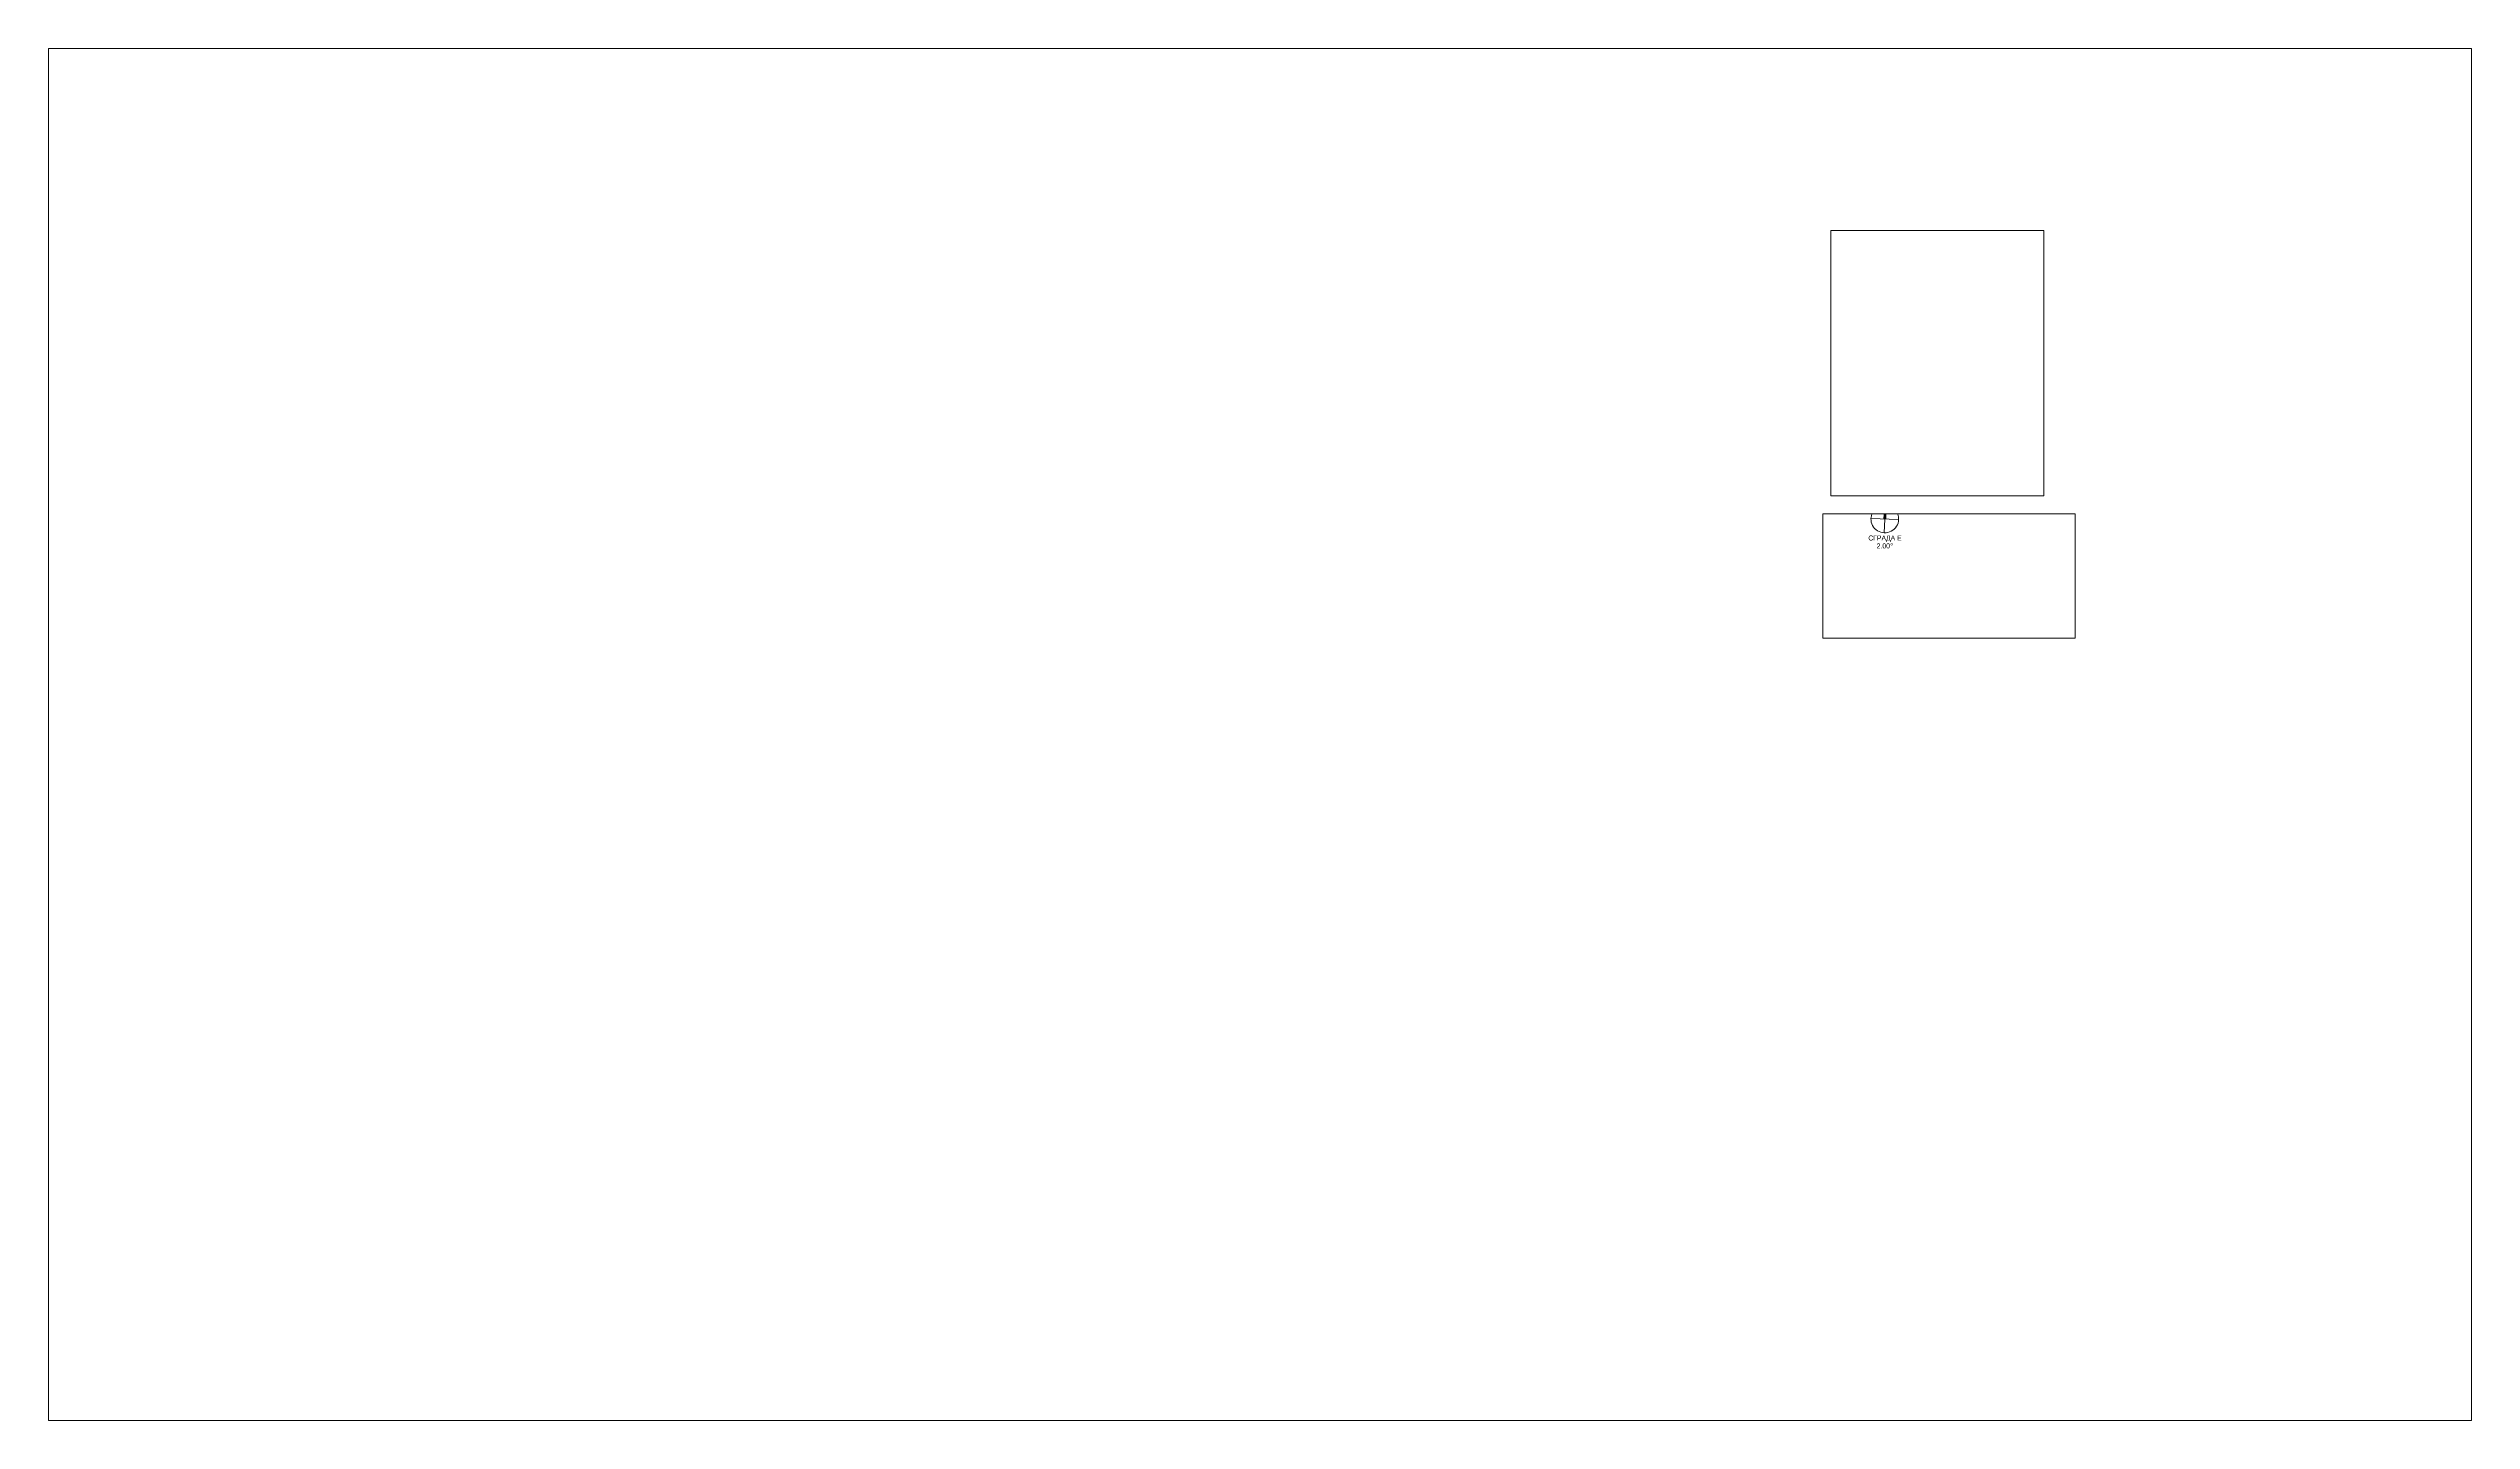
# Paper-space layout 'Layout1' of a CAD drawing. Header units: centimetres. Extents: x -57.5 to 30, y 23.6 to 73.1.
# The model-space entities are those that its viewports show. They can reach past a viewport. Long polylines and large blocks are cut down to what shows.
import ezdxf

# ---------------------------------------------------------------- set-up
doc = ezdxf.new("R2010")
doc.units = ezdxf.units.CM
doc.layers.add('A-ANNO-NOTE', color=7, linetype='Continuous', lineweight=9)
doc.layers.add('G-ANNO-NPLT', color=7, linetype='Continuous', plot=False)
doc.styles.add('Arial Narrow_1', font='ARIALN.TTF', dxfattribs={"height": 0.18})
doc.styles.add('Bahnschrift', font='bahnschrift.ttf', dxfattribs={"height": 0.2})

# ---------------------------------------------------------------- blocks, each defined once
blk = doc.blocks.new('SPECIAL NORTH - SPECIAL NORTH-2519578-СГРАДА ТИП III - ПЛАН ПОКРИВ')
at = {"layer": 'A-ANNO-NOTE'}
blk.add_hatch(color=256, dxfattribs=at).paths.add_polyline_path([(-0.0504, 0.0018), (-0.0321, 0.5238), (0.0678, 0.5203), (0.0496, -0.0017)])
for p, q in [((0.0678, 0.5203), (-0.0321, 0.5238)), ((-0.5001, 0.0175), (0.4993, -0.0174)), ((-0.0004, 0), (-0.0178, -0.4997))]:
    blk.add_line(p, q, dxfattribs=at)
for start, end in [(358, 178), (178, 358)]:
    blk.add_arc((-0.0004, 0), 0.5, start, end, dxfattribs=at)
at = {"layer": 'A-ANNO-NOTE', "insert": (-0.0733, 0.8173), "char_height": 0.2, "width": 0.20705, "attachment_point": 1, "rotation": 358, "line_spacing_factor": 0.936439, "style": 'Bahnschrift'}
blk.add_mtext('\\pt0.1,0.2,0.3,0.4,0.5,0.6,0.7,0.8,0.9,1,1.1,1.2,1.3,1.4,1.5,1.6,1.7,1.8,1.9,2,2.1,2.2,2.3,2.4,2.5,2.6,2.7,2.8,2.9,3,3.1,3.2;N', dxfattribs=at)

msp = doc.modelspace()

# ---------------------------------------------------------------- block references
at = {"layer": 'A-ANNO-NOTE', "xscale": 49.99999999999999, "yscale": 49.99999999999999, "zscale": 49.99999999999999}
msp.add_blockref('SPECIAL NORTH - SPECIAL NORTH-2519578-СГРАДА ТИП III - ПЛАН ПОКРИВ', (1430.879, 411.321), dxfattribs=at)

# ---------------------------------------------------------------- texts
at = {"layer": 'A-ANNO-NOTE', "insert": (1431.236, 369.8), "char_height": 9, "width": 48.95, "attachment_point": 5, "line_spacing_factor": 0.949189, "style": 'Arial Narrow_1'}
msp.add_mtext('\\pt5.00004,9.99999,15.00003,19.99998,25.00002,29.99997,35.00001,39.99996,45,50.00004,54.99999,60.00003,64.99998,70.00002,74.99997,80.00001,84.99996,90,95.00004,99.99999,105.00003,109.99998,115.00002,119.99997,125.00001,129.99996,135,140.00004,144.99999,150.00003,154.99998,160.00002;{\\fArial Narrow|b0|i0|c204|p34;СГРАДА }E\\P2.00°', dxfattribs=at)

psp = doc.layouts.get("Layout1")

# ---------------------------------------------------------------- viewports
at = {"layer": '0'}
psp.add_viewport(center=(-13.718, 48.357), size=(87.534, 49.58113), view_center_point=(-13.718, 48.357), view_height=49.58113, dxfattribs=at)
at = {"layer": 'G-ANNO-NPLT'}
for center, size, view_center_point, view_height, status, view_target_point in [((10.751, 61.777), (7.684, 9.5789), (2328.742, 161.35), 478.9447, 3, (-802.968, 531.626)), ((11.171, 54.081), (9.11, 4.48861), (2794.15, 343.25), 224.43066, 4, (-1247.369, -35.103))]:
    psp.add_viewport(center=center, size=size, view_center_point=view_center_point, view_height=view_height, status=status, dxfattribs=dict(at, view_target_point=view_target_point))

doc.saveas('drawing.dxf')
